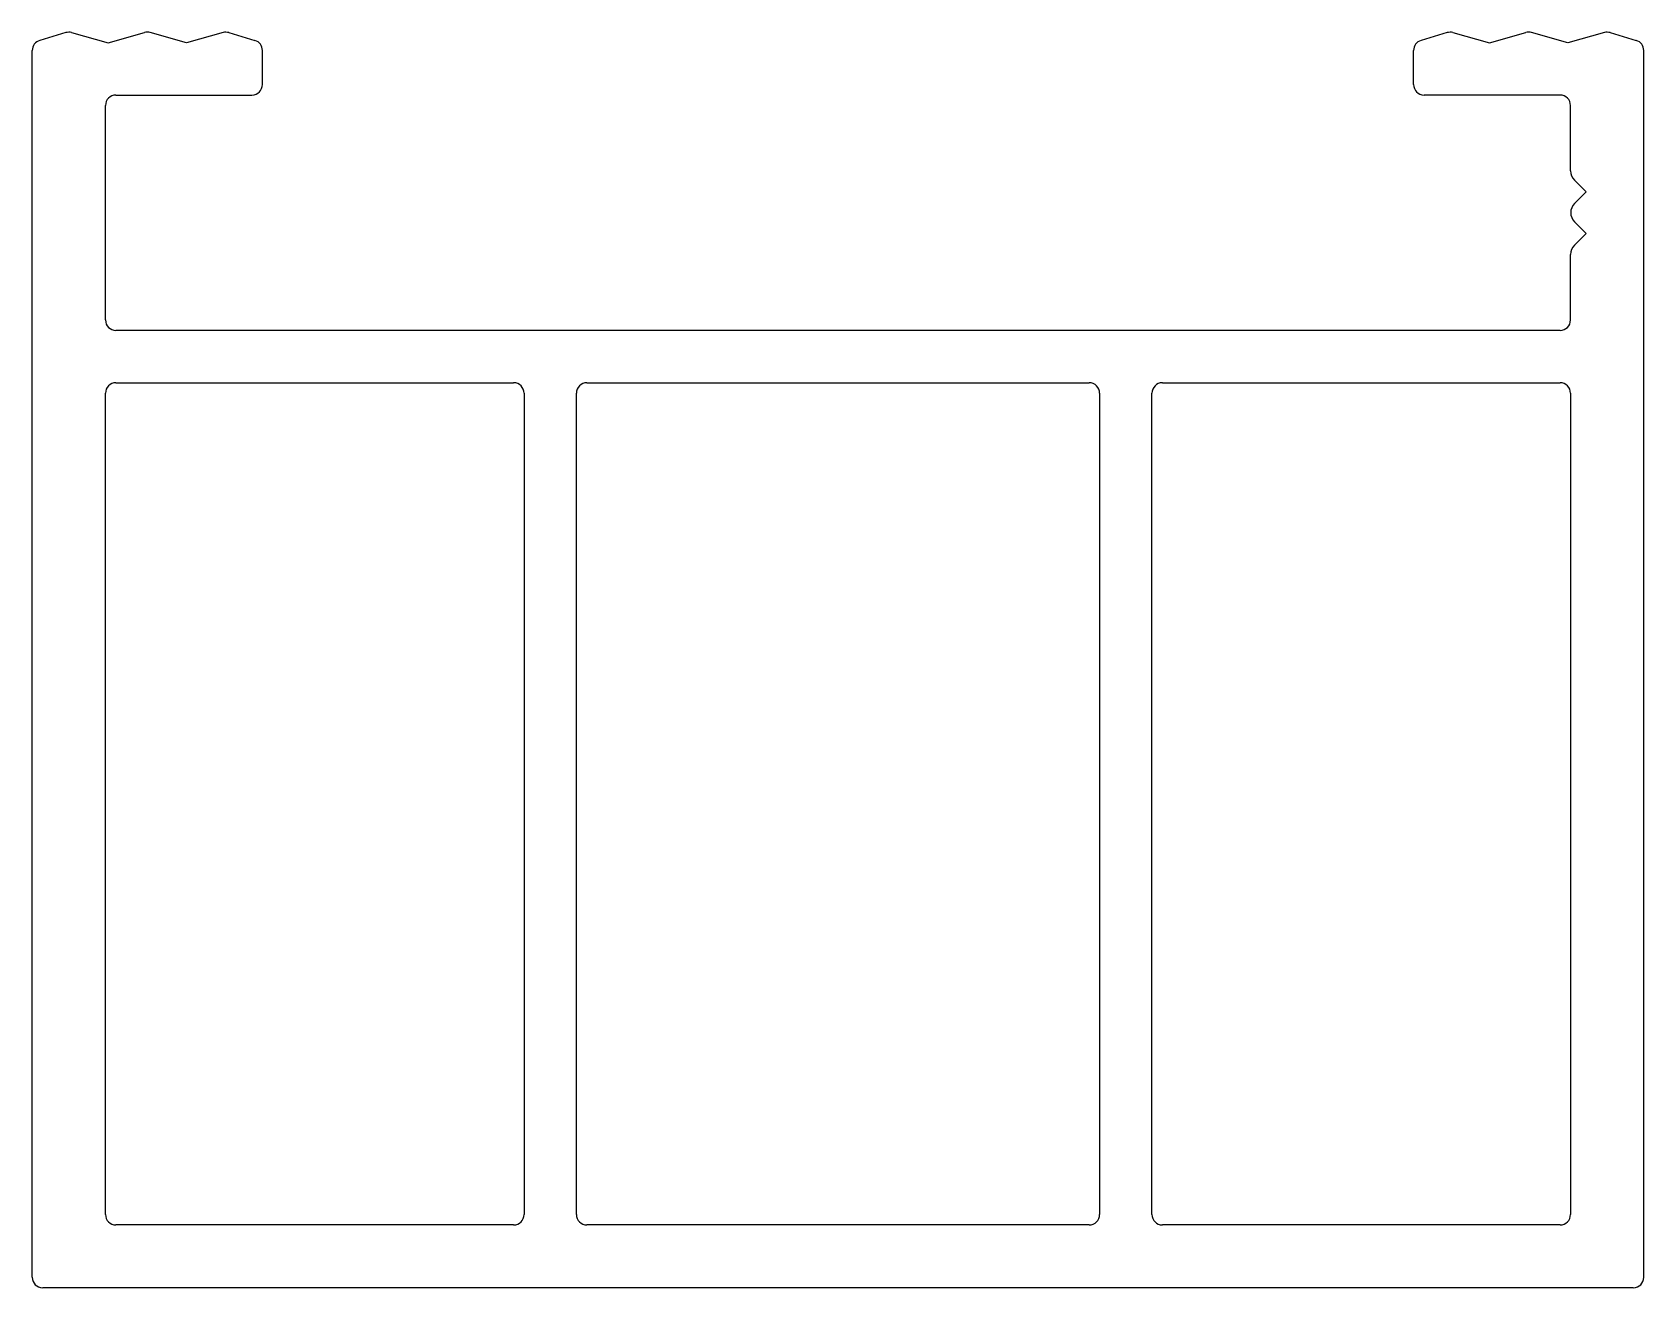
# Model space of a CAD drawing. Extents: x 2206.1 to 2236.9, y 1694.5 to 1718.5.
import ezdxf

# ---------------------------------------------------------------- set-up
doc = ezdxf.new("R2010")
doc.units = 0
doc.layers.get('0').update_dxf_attribs({"linetype": 'CONTINUOUS'})

msp = doc.modelspace()

# ---------------------------------------------------------------- linework, layer by layer
for p, q in [((2206.79, 1718.469), (2206.29, 1718.32)), ((2206.9, 1718.47), (2207.597, 1718.277)), ((2207.597, 1718.277), (2208.294, 1718.47)), ((2209.097, 1718.277), (2208.4, 1718.47)), ((2209.794, 1718.47), (2209.097, 1718.277)), ((2209.904, 1718.469), (2210.404, 1718.32)), ((2233.19, 1718.469), (2232.69, 1718.32)), ((2233.3, 1718.47), (2233.997, 1718.277)), ((2233.997, 1718.277), (2234.694, 1718.47)), ((2235.497, 1718.277), (2234.8, 1718.47)), ((2236.194, 1718.47), (2235.497, 1718.277)), ((2236.304, 1718.469), (2236.804, 1718.32)), ((2206.147, 1694.677), (2206.147, 1718.128)), ((2210.547, 1717.477), (2210.547, 1718.128)), ((2232.547, 1717.477), (2232.547, 1718.128)), ((2236.947, 1694.677), (2236.947, 1718.128)), ((2207.747, 1717.277), (2210.347, 1717.277)), ((2235.347, 1717.277), (2232.747, 1717.277)), ((2207.547, 1712.977), (2207.547, 1717.077)), ((2235.547, 1715.825), (2235.547, 1717.077)), ((2235.62, 1715.648), (2235.845, 1715.424)), ((2235.845, 1715.424), (2235.624, 1715.204)), ((2235.845, 1714.63), (2235.624, 1714.85)), ((2235.62, 1714.406), (2235.845, 1714.63)), ((2235.547, 1712.977), (2235.547, 1714.229)), ((2235.347, 1712.777), (2207.747, 1712.777)), ((2207.547, 1695.877), (2207.547, 1711.577)), ((2207.747, 1711.777), (2215.347, 1711.777)), ((2215.547, 1711.577), (2215.547, 1695.877)), ((2216.547, 1695.877), (2216.547, 1711.577)), ((2216.747, 1711.777), (2226.347, 1711.777)), ((2226.547, 1711.577), (2226.547, 1695.877)), ((2227.547, 1695.877), (2227.547, 1711.577)), ((2227.747, 1711.777), (2235.347, 1711.777)), ((2235.547, 1711.577), (2235.547, 1695.877)), ((2215.347, 1695.677), (2207.747, 1695.677)), ((2226.347, 1695.677), (2216.747, 1695.677)), ((2235.347, 1695.677), (2227.747, 1695.677)), ((2236.747, 1694.477), (2206.347, 1694.477))]:
    msp.add_line(p, q)
for centre, radius, start, end in [((2206.847, 1718.277), 0.2, 74.534, 106.6015), ((2208.347, 1718.277), 0.2, 74.534, 105.466), ((2209.847, 1718.277), 0.2, 73.3985, 105.466), ((2233.247, 1718.277), 0.2, 74.534, 106.6015), ((2234.747, 1718.277), 0.2, 74.534, 105.466), ((2236.247, 1718.277), 0.2, 73.3985, 105.466), ((2206.347, 1718.128), 0.2, 106.6015, 180), ((2210.347, 1718.128), 0.2, 0, 73.3985), ((2232.747, 1718.128), 0.2, 106.6015, 180), ((2236.747, 1718.128), 0.2, 0, 73.3985), ((2210.347, 1717.477), 0.2, 270, 360), ((2232.747, 1717.477), 0.2, 180, 270), ((2207.747, 1717.077), 0.2, 90, 180), ((2235.347, 1717.077), 0.2, 0, 90), ((2235.797, 1715.825), 0.25, 180, 225), ((2235.801, 1715.027), 0.25, 135, 225), ((2235.797, 1714.229), 0.25, 135, 180), ((2207.747, 1712.977), 0.2, 180, 270), ((2235.347, 1712.977), 0.2, 270, 0), ((2207.747, 1711.577), 0.2, 90, 180), ((2215.347, 1711.577), 0.2, 0, 90), ((2216.747, 1711.577), 0.2, 90, 180), ((2226.347, 1711.577), 0.2, 0, 90), ((2227.747, 1711.577), 0.2, 90, 180), ((2235.347, 1711.577), 0.2, 0, 90), ((2207.747, 1695.877), 0.2, 180, 270), ((2215.347, 1695.877), 0.2, 270, 360), ((2216.747, 1695.877), 0.2, 180, 270), ((2226.347, 1695.877), 0.2, 270, 0), ((2227.747, 1695.877), 0.2, 180, 270), ((2235.347, 1695.877), 0.2, 270, 0), ((2206.347, 1694.677), 0.2, 180, 270), ((2236.747, 1694.677), 0.2, 270, 0)]:
    msp.add_arc(centre, radius, start, end)

doc.saveas('drawing.dxf')
